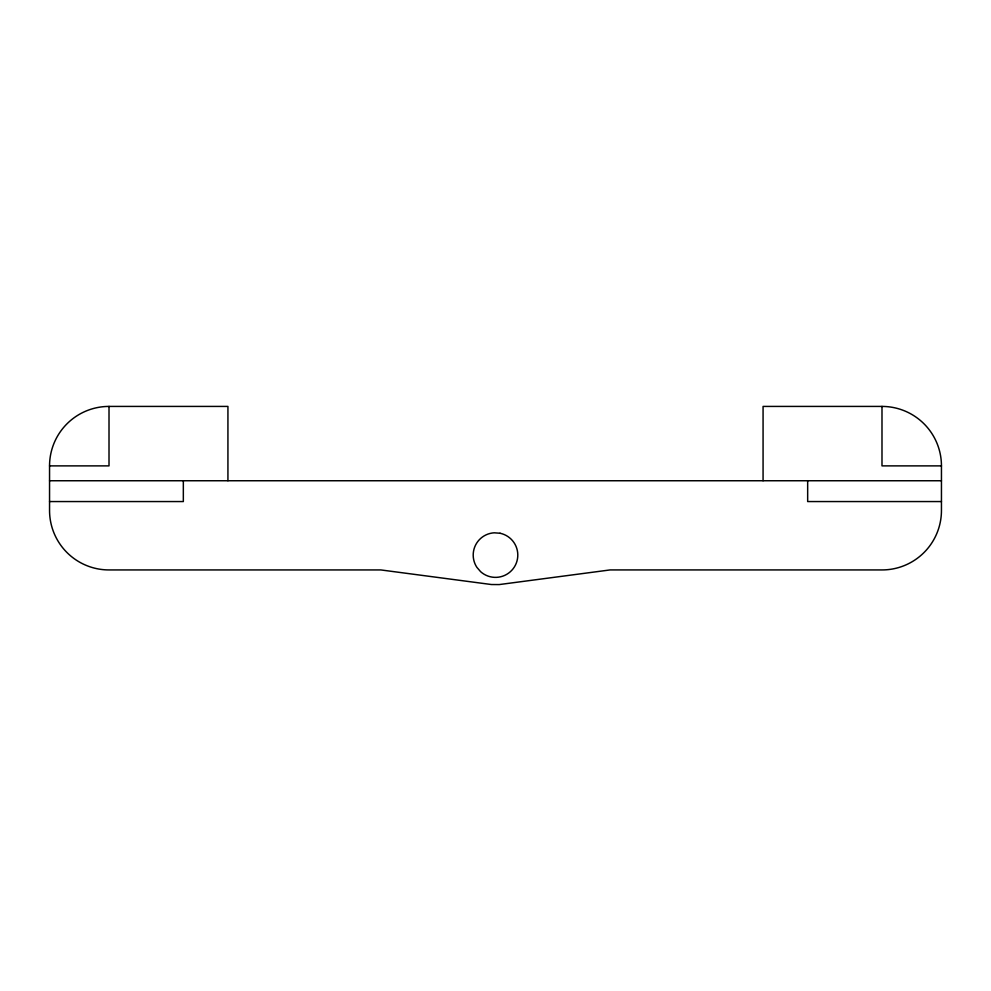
<?xml version="1.0" encoding="UTF-8"?>
<svg xmlns="http://www.w3.org/2000/svg" width="991" height="991" viewBox="0 0 991 991"><rect width="100%" height="100%" fill="white"/><g stroke="black" fill="none" stroke-linecap="round" stroke-linejoin="round"><path stroke-width="1.49" d="M763.07 480.746L763.07 406.421L881.99 406.421A59.46 59.46 0 0 1 941.45 465.881L941.45 510.476A59.46 59.46 0 0 1 881.99 569.936L610.159 569.924L499.204 584.579L491.437 584.529L380.854 569.936L109.01 569.936A59.46 59.46 0 0 1 49.55 510.476L49.55 465.881A59.46 59.46 0 0 1 109.01 406.421L227.93 406.421L227.93 480.746M49.55 465.881L109.01 465.881L109.01 406.421M941.45 465.881L881.99 465.881L881.99 406.421M49.55 480.746L941.45 480.746M49.55 501.557L183.335 501.557L183.335 480.746M941.45 501.557L807.665 501.557L807.665 480.746M500.034 533.245L494.236 532.811A22.297 22.297 0 0 0 476.857 567.31L480.66 571.72A22.297 22.297 0 0 0 515.419 565.105A22.297 22.297 0 0 0 500.034 533.245"/></g></svg>
